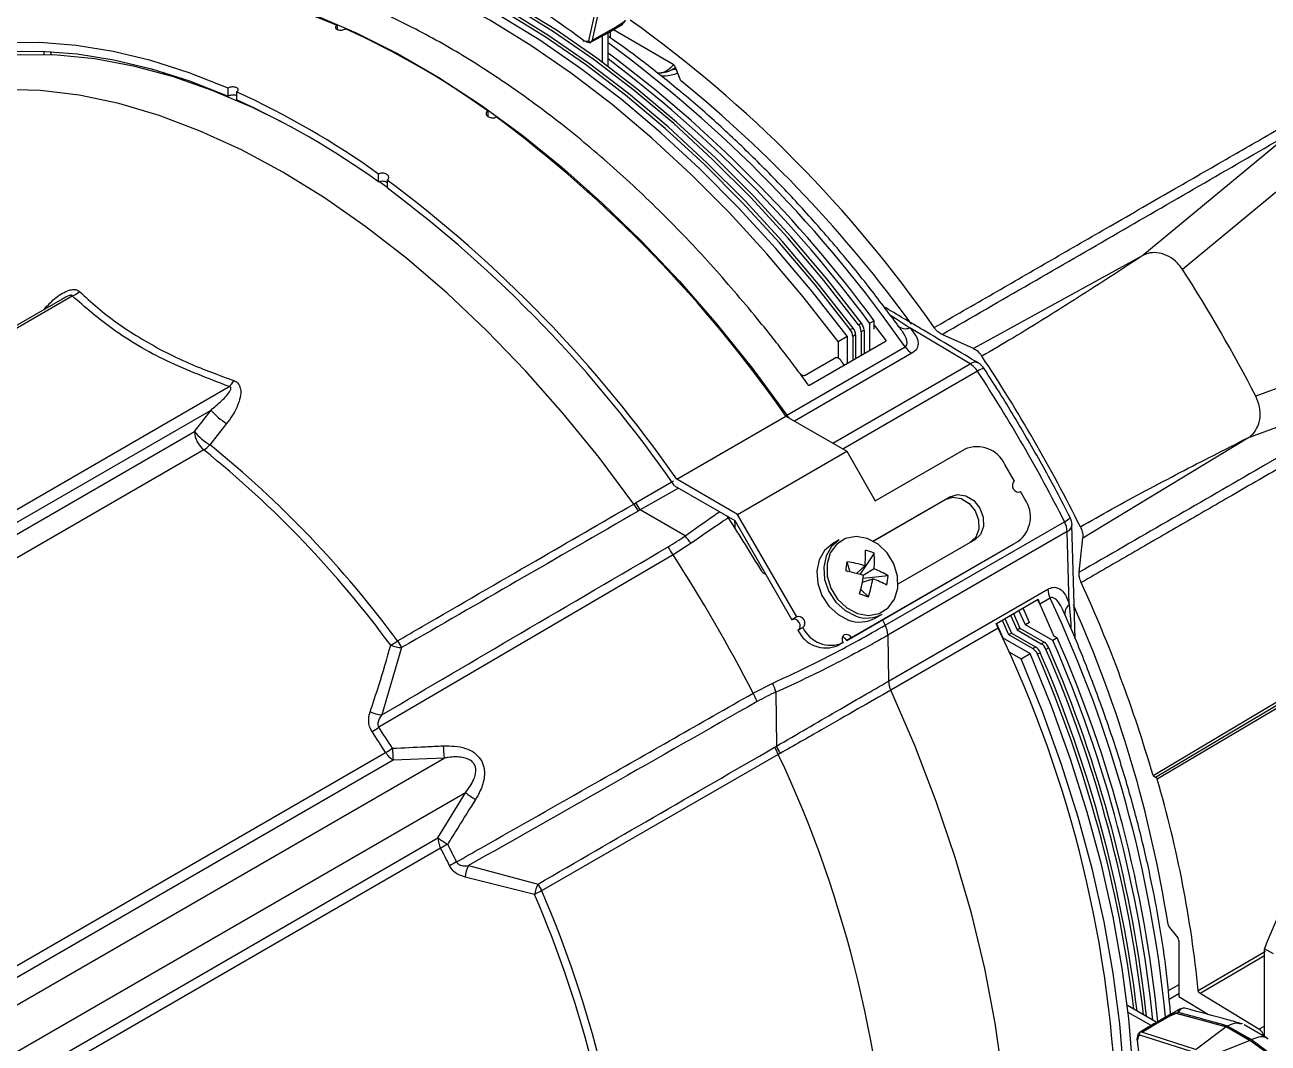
# Model space of a CAD drawing. Extents: x 16.7 to 113.1, y 4.5 to 84.5.
# Drawn here: x 79.306 to 83.977, y 65.207 to 69.03 of the extents above; entities that cross this region are included whole.
import ezdxf

# ---------------------------------------------------------------- set-up
doc = ezdxf.new("R2010")
doc.units = 0
doc.header["$MEASUREMENT"] = 0
doc.layers.add('OBJECT', color=7, linetype='CONTINUOUS')

msp = doc.modelspace()

# ---------------------------------------------------------------- linework, layer by layer
at = {"layer": 'OBJECT'}
for p, q in [((81.4383, 68.9728), (81.4833, 69.1801)), ((81.4668, 69.1677), (81.4238, 68.9699)), ((80.4789, 69.0291), (80.4789, 69.013)), ((81.4967, 68.8742), (81.4967, 69.0008)), ((81.4987, 69.0019), (81.5521, 69.0328)), ((81.5041, 69.005), (81.5041, 68.9818)), ((81.5167, 69.0123), (81.7416, 68.8824)), ((81.4755, 68.8899), (81.4755, 68.9888)), ((79.3785, 68.9195), (79.3782, 68.931)), ((79.4038, 68.9186), (79.4036, 68.9297)), ((81.7497, 68.8685), (81.735, 68.86)), ((81.7478, 68.8748), (81.7661, 68.8276)), ((80.0688, 68.7627), (80.0688, 68.7924)), ((80.1006, 68.7784), (80.1006, 68.7488)), ((81.0446, 68.707), (81.0446, 68.6865)), ((84.0632, 68.625), (83.506, 68.1639)), ((84.2784, 68.6267), (83.6555, 68.1117)), ((80.6345, 68.4406), (80.6345, 68.4702)), ((80.6347, 68.444), (80.6653, 68.4223)), ((80.6663, 68.4474), (80.6663, 68.4178)), ((83.506, 68.1639), (82.87, 67.8147)), ((76.3646, 66.2119), (79.4835, 68.0124)), ((79.4457, 68.0007), (76.3558, 66.2169)), ((82.4966, 67.9194), (82.4796, 67.9096)), ((82.4966, 67.887), (82.4966, 67.9194)), ((82.5558, 67.9415), (82.5742, 67.9304)), ((82.5742, 67.9304), (82.6304, 67.8926)), ((82.4065, 67.8858), (82.417, 67.8919)), ((82.4382, 67.9041), (82.4487, 67.9102)), ((82.4584, 67.8841), (82.4479, 67.878)), ((82.4479, 67.878), (82.4479, 67.79)), ((82.4584, 67.8841), (82.4584, 67.7961)), ((82.4796, 67.8083), (82.4796, 67.9096)), ((82.4966, 67.9026), (82.5418, 67.8442)), ((82.857, 67.7574), (82.6304, 67.8926)), ((82.2507, 67.6761), (82.5418, 67.8442)), ((82.361, 67.8411), (82.3949, 67.8607)), ((82.361, 67.8411), (82.361, 67.7786)), ((82.3949, 67.8607), (82.3949, 67.7594)), ((82.4267, 67.8657), (82.4161, 67.8597)), ((82.4161, 67.8597), (82.4161, 67.7716)), ((82.4267, 67.8657), (82.4267, 67.7777)), ((82.87, 67.8147), (82.7514, 67.8676)), ((84.4398, 67.8249), (83.9305, 67.6354)), ((82.1686, 67.5652), (82.6124, 67.8214)), ((82.638, 67.7972), (82.1967, 67.5424)), ((82.3495, 67.779), (82.2367, 67.7141)), ((82.3406, 67.4593), (82.857, 67.7574)), ((82.8849, 67.7297), (82.3786, 67.4374)), ((76.9448, 65.8654), (80.0736, 67.6717)), ((83.901, 67.4798), (84.4398, 67.6801)), ((76.9652, 65.8289), (80.0049, 67.5837)), ((79.9424, 67.5032), (80.0049, 67.5837)), ((81.7547, 67.3241), (82.1648, 67.5608)), ((82.1648, 67.5608), (82.3934, 67.4289)), ((82.18, 67.5521), (82.1686, 67.5652)), ((82.1688, 67.5585), (82.1686, 67.5652)), ((76.963, 65.7833), (79.9424, 67.5032)), ((80.0637, 67.5332), (80.0011, 67.4529)), ((83.2805, 67.1036), (83.901, 67.4798)), ((79.9781, 67.4342), (76.9949, 65.712)), ((81.9833, 67.1921), (82.3934, 67.4289)), ((82.3934, 67.4289), (82.5008, 67.2428)), ((82.5008, 67.2428), (82.8367, 67.4367)), ((83.0238, 67.3166), (82.9876, 67.3794)), ((81.6002, 67.2349), (81.7428, 67.3184)), ((81.9833, 67.1921), (81.7547, 67.3241)), ((81.7464, 67.2994), (81.9727, 67.1688)), ((83.0626, 67.2495), (83.0463, 67.2777)), ((81.5934, 67.231), (81.6002, 67.2349)), ((82.492, 67.0916), (82.7808, 67.2583)), ((82.4921, 67.0916), (82.7628, 67.2479)), ((82.7628, 67.2479), (82.7808, 67.2583)), ((81.7858, 67.1113), (81.6174, 67.2086)), ((81.9489, 67.1791), (81.9437, 67.1856)), ((82.2057, 66.8068), (81.9833, 67.1921)), ((81.9727, 67.1688), (82.1877, 66.7964)), ((82.5377, 66.7757), (83.2115, 67.1647)), ((83.2216, 67.1274), (82.5478, 66.7384)), ((83.2295, 66.8534), (83.2216, 67.1274)), ((83.2516, 66.7244), (83.2392, 67.1533)), ((81.8086, 67.0835), (81.7411, 67.0398)), ((82.3656, 67.0966), (82.3394, 67.0815)), ((82.3933, 66.7188), (83.0187, 67.0799)), ((82.4113, 66.7292), (83.0367, 67.0902)), ((82.8743, 67.0964), (82.5855, 66.9297)), ((83.0187, 67.0799), (83.0367, 67.0902)), ((83.267, 66.9745), (83.2805, 67.1036)), ((81.7411, 67.0398), (80.6354, 66.3926)), ((82.4963, 67.0468), (82.4421, 66.9667)), ((82.3941, 67.0144), (82.4054, 66.9763)), ((82.4296, 66.9702), (82.4617, 66.9994)), ((82.4966, 66.9873), (82.4548, 66.9629)), ((82.4522, 66.9375), (82.4917, 66.9502)), ((82.5487, 66.9611), (82.4547, 66.9508)), ((82.4746, 66.8828), (82.4462, 66.9106)), ((82.5504, 66.5656), (83.1491, 66.9112)), ((82.9558, 66.7827), (83.113, 66.8735)), ((83.1107, 66.8722), (83.1185, 66.8554)), ((83.1185, 66.8554), (83.1107, 66.8722)), ((83.1573, 66.8778), (83.1185, 66.8554)), ((83.1185, 66.8554), (83.1718, 66.7353)), ((83.2295, 66.8534), (83.2352, 66.7832)), ((82.2057, 66.8068), (82.1877, 66.7964)), ((82.5005, 66.8026), (82.5266, 66.8177)), ((82.9877, 66.8011), (83.0123, 66.7466)), ((83.0089, 66.8134), (83.0335, 66.7589)), ((83.0194, 66.8195), (83.044, 66.765)), ((83.0652, 66.7772), (83.0406, 66.8317)), ((83.0802, 66.7859), (83.0557, 66.8404)), ((83.2189, 66.8027), (83.2088, 66.8252)), ((82.2102, 66.7574), (82.2282, 66.7678)), ((82.5273, 66.7961), (82.5377, 66.7757)), ((82.9626, 66.7654), (82.5586, 66.5322)), ((82.9626, 66.7654), (82.9546, 66.7826)), ((82.9559, 66.7828), (82.9805, 66.7283)), ((82.9771, 66.7951), (83.0017, 66.7406)), ((83.0335, 66.7589), (83.044, 66.765)), ((83.0335, 66.7589), (83.1242, 66.7065)), ((83.044, 66.765), (83.1348, 66.7126)), ((83.0802, 66.7859), (83.0652, 66.7772)), ((83.1675, 66.7182), (83.0652, 66.7772)), ((83.2352, 66.7832), (83.2358, 66.7629)), ((82.3791, 66.7106), (82.3611, 66.7002)), ((82.3615, 66.7004), (82.3795, 66.7108)), ((82.3791, 66.7106), (82.3795, 66.7108)), ((82.4113, 66.7292), (82.3933, 66.7188)), ((82.5478, 66.7384), (82.5504, 66.5656)), ((82.9796, 66.7278), (82.9805, 66.7283)), ((82.9805, 66.7283), (83.0828, 66.6693)), ((83.0017, 66.7406), (83.0123, 66.7466)), ((83.0017, 66.7406), (83.0925, 66.6881)), ((83.0123, 66.7466), (83.103, 66.6942)), ((83.1242, 66.7065), (83.1348, 66.7126)), ((83.1845, 66.728), (83.1675, 66.7182)), ((83.1845, 66.728), (83.1718, 66.7353)), ((83.5441, 66.212), (84.4436, 66.7465)), ((83.5539, 66.206), (84.4398, 66.7324)), ((84.4398, 66.7199), (83.5602, 66.1973)), ((80.7211, 66.6919), (80.6463, 66.4391)), ((82.3611, 66.7002), (82.3615, 66.7004)), ((83.0023, 66.6765), (83.0488, 66.6497)), ((83.0488, 66.6497), (83.0828, 66.6693)), ((83.0925, 66.6881), (83.103, 66.6942)), ((83.1208, 66.6728), (83.1103, 66.6667)), ((83.1526, 66.6911), (83.142, 66.685)), ((82.0414, 66.5206), (82.1153, 66.5581)), ((82.1275, 66.5251), (82.1291, 66.3217)), ((77.8898, 64.6985), (80.6609, 66.2982)), ((82.1364, 66.2906), (81.2472, 65.7784)), ((82.143, 66.2944), (82.1364, 66.2906)), ((80.6895, 66.2695), (77.9196, 64.6704)), ((78.0139, 64.6221), (80.8811, 66.2773)), ((80.8811, 66.2773), (80.6895, 66.2695)), ((83.5441, 66.212), (83.5539, 66.206)), ((80.961, 66.147), (78.091, 64.4902)), ((80.8572, 65.977), (80.961, 66.147)), ((78.0872, 64.3779), (80.8572, 65.977)), ((80.8677, 65.939), (78.0966, 64.3393)), ((80.9718, 65.8732), (81.2337, 65.8039)), ((81.2204, 65.7648), (80.9602, 65.8302)), ((83.6058, 65.6411), (83.6375, 65.6017)), ((83.641, 65.5926), (83.641, 65.3818)), ((83.7139, 65.4045), (83.9672, 65.5526)), ((83.9965, 65.5418), (83.9625, 65.5614)), ((83.9625, 65.2317), (83.9625, 65.5614)), ((83.9625, 65.5347), (83.7207, 65.3933)), ((83.641, 65.4261), (83.6012, 65.4031)), ((83.6044, 65.3723), (83.641, 65.3935)), ((83.641, 65.3818), (83.7528, 65.314)), ((83.9419, 65.2589), (83.7207, 65.3933)), ((83.556, 65.2856), (83.448, 65.3479)), ((83.5366, 65.2723), (83.451, 65.3217)), ((83.613, 65.3167), (83.5596, 65.2858)), ((83.646, 65.3357), (83.613, 65.3167)), ((83.8192, 65.2677), (83.6314, 65.318)), ((83.6385, 65.3221), (83.6325, 65.3187)), ((83.6325, 65.3187), (83.8203, 65.2684)), ((83.8187, 65.2673), (83.7073, 65.184)), ((83.9068, 65.2165), (83.8187, 65.2673)), ((83.8203, 65.2684), (83.8192, 65.2677)), ((83.8245, 65.2708), (83.8208, 65.2687)), ((83.8208, 65.2687), (83.9092, 65.2177)), ((83.9129, 65.2198), (83.8245, 65.2708)), ((83.9732, 65.2256), (83.8862, 65.2758)), ((83.9419, 65.2589), (83.9625, 65.2708)), ((83.4945, 65.2464), (83.4928, 65.2459)), ((83.6872, 65.1753), (83.4944, 65.237)), ((83.5041, 65.2481), (83.7062, 65.1834)), ((83.7552, 65.1564), (83.9068, 65.2165)), ((84.1122, 65.0703), (83.9082, 65.217)), ((83.9092, 65.2177), (83.9129, 65.2198))]:
    msp.add_line(p, q, dxfattribs=at)
at = {"layer": 'OBJECT', "flags": 128}
for points in [[(82.4382, 67.9041), (82.3076, 68.0706), (82.1723, 68.2299), (82.0328, 68.3816), (81.8896, 68.5249), (81.7433, 68.6593), (81.5946, 68.7842), (81.444, 68.8992), (81.2922, 69.0037), (81.1397, 69.0973), (80.9873, 69.1797), (80.8355, 69.2505), (80.6849, 69.3094), (80.5361, 69.3562), (80.3899, 69.3906), (80.2467, 69.4127), (80.1071, 69.4221), (79.9718, 69.419), (79.8413, 69.4033)], [(82.4487, 67.9102), (82.3182, 68.0766), (82.1828, 68.236), (82.0433, 68.3877), (81.9001, 68.531), (81.7538, 68.6654), (81.6051, 68.7903), (81.4545, 68.9053), (81.3027, 69.0098), (81.1503, 69.1034), (80.9978, 69.1858), (80.846, 69.2566), (80.6954, 69.3155), (80.5467, 69.3623), (80.4004, 69.3967), (80.2572, 69.4187), (80.1177, 69.4282), (79.9823, 69.4251), (79.8518, 69.4094)], [(82.361, 67.8411), (82.2297, 68.0094), (82.0935, 68.1706), (81.953, 68.324), (81.8088, 68.4689), (81.6614, 68.6048), (81.5115, 68.731), (81.3596, 68.8472), (81.2066, 68.9527), (81.0528, 69.0472), (80.8991, 69.1302), (80.746, 69.2014), (80.5942, 69.2606), (80.4443, 69.3074), (80.2969, 69.3417), (80.1527, 69.3633), (80.0122, 69.3721), (79.876, 69.3682), (79.7447, 69.3514)], [(82.3949, 67.8607), (82.2636, 68.029), (82.1274, 68.1902), (81.9869, 68.3435), (81.8427, 68.4885), (81.6953, 68.6244), (81.5454, 68.7506), (81.3936, 68.8668), (81.2405, 68.9723), (81.0868, 69.0668), (80.933, 69.1498), (80.7799, 69.221), (80.6281, 69.2802), (80.4782, 69.327), (80.3308, 69.3612), (80.1866, 69.3829), (80.0461, 69.3917), (79.9099, 69.3878), (79.7786, 69.371)], [(82.4065, 67.8858), (82.2759, 68.0522), (82.1406, 68.2116), (82.001, 68.3632), (81.8578, 68.5066), (81.7116, 68.641), (81.5628, 68.7659), (81.4123, 68.8809), (81.2604, 68.9854), (81.108, 69.079), (80.9555, 69.1614), (80.8037, 69.2322), (80.6531, 69.2911), (80.5044, 69.3379), (80.3581, 69.3723), (80.2149, 69.3943), (80.0754, 69.4038), (79.9401, 69.4007), (79.8095, 69.385)], [(82.417, 67.8919), (82.2864, 68.0583), (82.1511, 68.2177), (82.0116, 68.3693), (81.8684, 68.5127), (81.7221, 68.6471), (81.5734, 68.772), (81.4228, 68.8869), (81.271, 68.9915), (81.1185, 69.0851), (80.9661, 69.1675), (80.8142, 69.2383), (80.6637, 69.2972), (80.5149, 69.3439), (80.3687, 69.3784), (80.2255, 69.4004), (80.0859, 69.4099), (79.9506, 69.4068), (79.82, 69.3911)], [(79.3906, 69.1623), (79.5131, 69.187), (79.6405, 69.1998), (79.7723, 69.2008), (79.9079, 69.1899), (80.047, 69.1672), (80.1889, 69.1327), (80.3331, 69.0866), (80.4789, 69.0291)], [(79.3983, 69.1645), (79.5276, 69.1898), (79.6624, 69.202), (79.8019, 69.201), (79.9457, 69.1868), (80.093, 69.1596), (80.2434, 69.1194), (80.396, 69.0664), (80.5503, 69.0008), (80.7056, 68.9229), (80.8613, 68.833), (81.0166, 68.7316), (81.1709, 68.619), (81.3235, 68.4958), (81.4739, 68.3625), (81.6212, 68.2196), (81.765, 68.0677), (81.9045, 67.9076), (82.0393, 67.7398), (82.1686, 67.5652)], [(80.0688, 68.7924), (79.9229, 68.8499), (79.7788, 68.8959), (79.6369, 68.9304), (79.4978, 68.9531), (79.3621, 68.964), (79.2303, 68.9631), (79.103, 68.9502), (78.9805, 68.9256)], [(78.9887, 68.8914), (79.1101, 68.9165), (79.2364, 68.9299), (79.3672, 68.9314), (79.5018, 68.921), (79.6399, 68.8989), (79.7808, 68.865), (79.9239, 68.8196), (80.0688, 68.7627)], [(79.0322, 68.8832), (79.1589, 68.9074), (79.2908, 68.9189), (79.4274, 68.9175), (79.5681, 68.9033), (79.7123, 68.8764), (79.8593, 68.8369), (80.0086, 68.7849), (80.1595, 68.7206), (80.2706, 68.666)], [(81.5934, 67.231), (81.4629, 67.4054), (81.3269, 67.5725), (81.186, 67.7315), (81.0407, 67.8816), (80.892, 68.0222), (80.7403, 68.1525), (80.5864, 68.2721), (80.4311, 68.3802), (80.275, 68.4765), (80.1189, 68.5604), (79.9636, 68.6316), (79.8098, 68.6897), (79.6581, 68.7345), (79.5093, 68.7657), (79.3641, 68.7832), (79.2231, 68.787), (79.0871, 68.7769), (78.9567, 68.7531)], [(82.5661, 67.9276), (82.5662, 67.9277), (82.5742, 67.9304)], [(83.0238, 67.3166), (83.0186, 67.3116), (83.0159, 67.3044), (83.0161, 67.2961), (83.0192, 67.288), (83.0247, 67.2812), (83.0318, 67.2769), (83.0394, 67.2756), (83.0463, 67.2777)], [(81.7609, 67.2911), (81.6174, 67.2086), (81.6174, 67.2086), (81.6174, 67.2086)], [(82.7808, 67.2583), (82.8097, 67.2668), (82.8413, 67.2616), (82.8708, 67.2436), (82.8937, 67.2155), (82.9065, 67.1816), (82.9074, 67.1471), (82.8961, 67.1171), (82.8743, 67.0964)], [(82.7628, 67.2479), (82.7917, 67.2564), (82.8233, 67.2512), (82.8528, 67.2332), (82.8757, 67.2051), (82.8885, 67.1712), (82.8894, 67.1367), (82.8781, 67.1067), (82.8563, 67.086)], [(81.9721, 67.1692), (81.9728, 67.1529), (81.9734, 67.1398)], [(82.3394, 67.0815), (82.3101, 67.0566), (82.2897, 67.0212), (82.2808, 66.9787), (82.2843, 66.9329), (82.2999, 66.888), (82.3261, 66.8478), (82.3607, 66.816), (82.4005, 66.7955)], [(82.3656, 67.0966), (82.3362, 67.0718), (82.3158, 67.0363), (82.307, 66.9938), (82.3105, 66.948), (82.3261, 66.9031), (82.3523, 66.8629), (82.3869, 66.8312), (82.4267, 66.8106)], [(82.4335, 66.8197), (82.4754, 66.8124), (82.5151, 66.8196), (82.5486, 66.8407), (82.5727, 66.8734), (82.585, 66.9148), (82.5842, 66.9606), (82.5706, 67.0064), (82.5453, 67.0477), (82.511, 67.0805), (82.4708, 67.1016), (82.4289, 67.1089), (82.3892, 67.1017), (82.3557, 67.0806), (82.3316, 67.0479), (82.3194, 67.0065), (82.3201, 66.9607), (82.3338, 66.9149), (82.359, 66.8736), (82.3934, 66.8407), (82.4335, 66.8197)], [(82.2102, 66.7574), (82.2154, 66.7624), (82.2182, 66.7696), (82.218, 66.778), (82.2149, 66.7861), (82.2094, 66.7929), (82.2023, 66.7972), (82.1947, 66.7985), (82.1877, 66.7964)], [(82.2282, 66.7678), (82.2334, 66.7728), (82.2362, 66.78), (82.236, 66.7884), (82.2329, 66.7965), (82.2274, 66.8033), (82.2203, 66.8076), (82.2127, 66.8088), (82.2057, 66.8068)], [(82.4113, 66.7292), (82.4058, 66.7359), (82.3987, 66.7403), (82.3911, 66.7415), (82.3841, 66.7395), (82.3789, 66.7345), (82.3762, 66.7273), (82.3764, 66.719), (82.3795, 66.7108)], [(83.0828, 63.6481), (83.1629, 63.7534), (83.2344, 63.8694), (83.297, 63.9955), (83.3504, 64.1313), (83.3944, 64.2761), (83.4288, 64.4293), (83.4534, 64.5904), (83.4683, 64.7586), (83.4733, 64.9333), (83.4683, 65.1136), (83.4534, 65.299), (83.4288, 65.4885), (83.3944, 65.6815), (83.3504, 65.8771), (83.297, 66.0745), (83.2344, 66.2729), (83.1629, 66.4714), (83.0828, 66.6693)], [(83.0488, 63.6285), (83.129, 63.7338), (83.2005, 63.8498), (83.263, 63.9759), (83.3164, 64.1117), (83.3604, 64.2565), (83.3948, 64.4097), (83.4195, 64.5708), (83.4344, 64.739), (83.4393, 64.9137), (83.4344, 65.094), (83.4195, 65.2794), (83.3948, 65.469), (83.3604, 65.6619), (83.3164, 65.8575), (83.263, 66.0549), (83.2005, 66.2533), (83.129, 66.4518), (83.0488, 66.6497)], [(83.0044, 64.6912), (82.9979, 64.8828), (82.9802, 65.0798), (82.9515, 65.2814), (82.9119, 65.4866), (82.8616, 65.6943), (82.8008, 65.9038), (82.7298, 66.1139), (82.6489, 66.3237), (82.5586, 66.5322)]]:
    msp.add_lwpolyline(points, dxfattribs=at)
at = {"layer": 'OBJECT'}
for centre, radius, start, end in [((78.822, 65.1777), 4.7523, 34.8508, 54.5369), ((79.2061, 66.1386), 3.1586, 54.4029, 65.6025), ((81.4066, 68.9717), 0.00372, 167.8045, 227.3848), ((81.4082, 68.9726), 0.00521, 180.7061, 238.1668), ((81.41, 68.977), 0.01, 233.5361, 242.6131), ((78.6553, 65.0677), 4.8209, 34.8332, 53.8858), ((78.5929, 65.0356), 4.8533, 36.4543, 53.2505), ((78.5675, 65.0187), 4.8643, 36.463, 52.9736), ((81.6611, 68.9525), 0.1089, 287.874, 319.0792), ((78.7157, 65.0547), 4.8485, 36.0208, 50.9033), ((78.7959, 65.9018), 3.1586, 54.4029, 65.6025), ((78.813, 65.9018), 3.1246, 54.3418, 65.6636), ((78.1779, 64.7871), 4.8569, 34.8267, 53.3589), ((77.7677, 64.5503), 4.8569, 34.8267, 53.3589), ((77.7892, 64.5584), 4.8138, 34.7093, 53.2964), ((78.5698, 64.8579), 6.0375, 27.38935, 32.61065), ((79.4566, 68.0873), 0.0796, 289.7746, 313.0537), ((82.3705, 67.8576), 0.0456, 2.528, 38.0842), ((82.3811, 67.8637), 0.0456, 2.528, 38.0842), ((82.4023, 67.876), 0.0456, 2.528, 38.0842), ((82.4128, 67.8821), 0.0456, 2.528, 38.0842), ((82.6141, 67.9318), 0.0425, 228.4024, 292.5522), ((82.6819, 67.8691), 0.0843, 214.4455, 238.555), ((77.8579, 64.447), 6.0486, 26.49365, 33.50636), ((82.8751, 67.7318), 0.0314, 64.1695, 125.2257), ((82.8115, 67.6837), 0.0866, 32.0495, 58.3288), ((82.9208, 67.6833), 0.0586, 101.6609, 127.6782), ((82.857, 67.7068), 0.062, 33.1153, 59.1512), ((80.0093, 67.735), 0.0902, 315.478, 333.5372), ((77.8015, 64.4144), 6.069, 26.94753, 33.11138), ((80.1858, 67.7352), 0.236, 219.9363, 238.8522), ((80.0397, 67.5098), 0.0976, 183.8769, 230.8413), ((80.1234, 67.6549), 0.2362, 219.9613, 238.8164), ((79.9245, 67.5237), 0.1043, 300.9304, 317.2683), ((77.5057, 64.3603), 3.9738, 36.3743, 51.099), ((77.4903, 64.3511), 3.9616, 36.3743, 51.099), ((82.8829, 67.331), 0.1153, 24.8164, 113.6431), ((82.0518, 67.5012), 0.5322, 210.5134, 213.9023), ((82.0102, 67.4834), 0.4794, 211.2142, 214.9756), ((82.9684, 67.1831), 0.1153, 306.3515, 35.1849), ((76.9483, 63.9224), 5.9676, 30.80361, 33.07498), ((83.1887, 67.2199), 0.0597, 292.4558, 317.9788), ((83.1778, 67.1518), 0.062, 1.6775, 26.944), ((83.1343, 67.1237), 0.0874, 2.3954, 27.9366), ((83.2095, 67.1552), 0.0304, 293.586, 356.2934), ((81.5744, 66.9144), 0.2889, 35.8238, 42.9507), ((81.2905, 66.7743), 0.5231, 30.5114, 34.4183), ((76.8742, 63.8791), 5.8032, 27.07699, 33.00133), ((82.0439, 67.043), 0.42, 354.0362, 2.0585), ((82.4062, 66.839), 0.2265, 66.5659, 75.3077), ((82.1887, 67.0156), 0.3091, 354.7519, 5.8), ((83.4269, 66.86), 1.0442, 171.4965, 173.4139), ((82.3168, 66.5097), 0.5107, 73.5173, 81.2842), ((82.3855, 66.702), 0.3061, 57.7972, 68.7301), ((82.2351, 66.2498), 0.7461, 72.7191, 78.0529), ((81.7611, 67.0776), 0.7052, 344.9132, 350.589), ((82.0057, 67.0376), 0.4938, 341.7308, 349.8109), ((82.3426, 66.5525), 0.4247, 61.6826, 69.4535), ((82.3195, 66.9738), 0.2295, 348.0885, 356.8211), ((82.7564, 67.7514), 0.9132, 249.854, 252.0203), ((83.2341, 66.9144), 0.0851, 182.1754, 205.4882), ((78.4208, 64.7171), 5.337, 16.2665, 24.5682), ((78.8282, 64.8381), 4.7856, 5.5871, 25.2282), ((83.2548, 66.82), 0.0419, 127.1851, 190.8923), ((78.8916, 64.909), 4.7674, 8.9709, 24.0531), ((82.4428, 66.9064), 0.1187, 249.1351, 299.0502), ((82.469, 66.9215), 0.1187, 249.1347, 299.0509), ((82.3149, 66.8058), 0.1153, 204.8163, 293.6431), ((82.3329, 66.8162), 0.1153, 204.8163, 293.643), ((82.4605, 66.7347), 0.0874, 2.3954, 27.9366), ((78.8449, 64.7939), 4.5653, 1.6388, 25.585), ((80.5258, 66.9641), 0.3054, 300.3437, 305.9854), ((81.1702, 66.9923), 0.5403, 210.6259, 213.7809), ((82.3722, 66.7075), 0.0239, 28.2494, 78.2902), ((83.0997, 66.668), 0.0456, 21.9154, 57.4729), ((83.1102, 66.6741), 0.0456, 21.9154, 57.4729), ((78.8329, 64.8122), 4.7351, 5.8245, 23.7352), ((78.8579, 64.8247), 4.7267, 5.6146, 23.7444), ((80.7225, 66.7994), 0.1075, 246.7401, 269.2243), ((83.068, 66.6497), 0.0456, 21.9154, 57.4729), ((83.0785, 66.6558), 0.0456, 21.9154, 57.4729), ((78.6535, 64.741), 4.8551, 7.0155, 23.3685), ((78.6704, 64.7494), 4.8482, 6.8435, 23.3738), ((78.7905, 64.7891), 4.7466, 6.3392, 23.5421), ((78.8077, 64.7974), 4.7396, 6.1647, 23.5495), ((82.6354, 66.5688), 0.0851, 182.1754, 205.4882), ((81.5798, 66.2599), 0.5301, 25.6874, 29.4626), ((81.8506, 66.4415), 0.2892, 16.8031, 23.7798), ((80.6537, 66.5499), 0.1111, 242.7787, 266.1734), ((80.3278, 66.8615), 0.5608, 300.1874, 303.262), ((76.7417, 63.8041), 4.6455, 32.4714, 33.6267), ((76.7562, 63.8126), 4.6588, 32.4712, 33.6268), ((86.3327, 64.6426), 2.542, 138.127, 158.8102), ((80.2489, 67.0083), 0.8209, 300.1272, 302.2281), ((80.7354, 66.3436), 0.0872, 211.3844, 238.2801), ((81.4394, 66.3399), 0.7532, 181.9861, 185.3674), ((81.4662, 66.3488), 0.5894, 182.4963, 186.9722), ((82.6061, 66.5561), 0.5396, 206.2206, 209.4719), ((82.5705, 66.5291), 0.4877, 205.1671, 208.7637), ((78.1543, 64.41), 4.4038, 1.7148, 25.2792), ((79.4027, 64.9801), 4.332, 5.6217, 16.3179), ((81.3204, 66.6436), 0.6131, 234.1083, 238.3568), ((80.945, 65.9808), 0.0878, 182.437, 208.3971), ((81.316, 66.6545), 0.8182, 235.8906, 238.9558), ((81.2555, 65.2636), 0.7788, 117.6471, 119.8617), ((76.7447, 63.8026), 4.6436, 26.478, 27.3914), ((76.7552, 63.8089), 4.6616, 26.4785, 27.3911), ((81.1887, 65.3714), 0.5781, 116.8306, 119.8136), ((81.0727, 65.8231), 0.1127, 153.5896, 176.3809), ((81.3283, 65.7499), 0.1089, 150.2609, 172.1249), ((81.3718, 65.4988), 0.3061, 114.0217, 119.6502), ((81.7254, 66.0474), 0.5486, 206.3414, 209.3592), ((77.4071, 64.1149), 4.185, 13.8093, 23.4219), ((77.392, 64.1064), 4.1722, 13.8093, 23.4219), ((83.6243, 65.2957), 0.0238, 76.5072, 118.3677), ((83.6507, 65.3176), 0.0209, 176.4263, 178.9916), ((83.6446, 65.2978), 0.0241, 120.0381, 123.136), ((83.9159, 65.22), 0.0468, 15.7066, 56.2936), ((83.4937, 65.2215), 0.01, 177.3901, 180), ((83.4886, 65.222), 0.00497, 180.2898, 240.8138), ((83.4937, 65.2215), 0.01, 180, 186.4656), ((83.4874, 65.2212), 0.00372, 192.6193, 252.2013)]:
    msp.add_arc(centre, radius, start, end, dxfattribs=at)
for centre, major_axis, ratio, start_param, end_param in [((81.1786, 66.5224), (-1.8185, 2.8489), 0.545295, 5.325383, 5.621715), ((81.12, 68.8526), (0.4436, 0.1981), 0.067913, 5.453796, 6.175461), ((81.1393, 68.8338), (0.4232, 0.2148), 0.03328, 5.479991, 6.200656), ((81.3992, 69.0133), (-0.0269, 0.0422), 0.545295, 2.385972, 3.047804), ((81.4062, 69.0178), (-0.0319, 0.0508), 0.550739, 2.389651, 2.8703), ((81.7416, 68.8743), (-0.005, 0.00866), 0.577456, 4.450948, 5.497929), ((83.167, 66.8718), (-0.0367, 0.0501), 0.810256, 1.005073, 1.319433), ((82.9854, 66.7669), (-0.0287, 0.055), 0.340719, 1.108149, 1.422508), ((83.634, 65.5967), (-0.005, 0.00866), 0.577456, 3.927011, 4.973992), ((83.2342, 65.0587), (0.3977, 0.259), 0.033271, 0.082533, 0.803198), ((83.2408, 65.0325), (0.3934, 0.2851), 0.067897, 0.107732, 0.577362), ((83.2408, 65.0325), (0.3934, 0.2851), 0.067897, 0.055068, 0.107732), ((83.2342, 65.0587), (0.3977, 0.259), 0.033271, 0.029869, 0.082533), ((82.1083, 64.4939), (5.759, -1.2811), 0.198331, 1.31253, 1.346221), ((83.5039, 65.3537), (0.3234, -0.0744), 0.221608, 6.097685, 6.104202), ((83.5042, 65.3535), (0.3275, -0.0723), 0.201878, 6.059394, 6.065905), ((83.5078, 65.3557), (0.3275, -0.0723), 0.201878, 6.065905, 6.070109), ((83.5196, 65.1939), (-0.0231, 0.0444), 0.54529, 0.093947, 0.755779), ((81.2523, 66.2481), (-1.5577, 2.9995), 0.54529, 3.803221, 4.099553), ((84.6008, 64.7205), (0.6996, -0.4919), 0.108829, 3.057234, 3.070323), ((84.6003, 64.7207), (0.6943, -0.494), 0.104684, 3.093765, 3.106856), ((84.604, 64.7229), (0.6943, -0.494), 0.104684, 3.090425, 3.093765), ((79.6083, 66.4183), (13.5348, -9.6488), 0.094709, 1.299778, 1.31529)]:
    msp.add_ellipse(centre, major_axis=major_axis, ratio=ratio, start_param=start_param, end_param=end_param, dxfattribs=at)
for points, knots in [([(82.0469, 67.94), (81.9885, 68.0089), (81.8718, 68.1467), (81.6861, 68.3386), (81.4935, 68.5179), (81.2964, 68.6802), (81.0984, 68.8234), (80.899, 68.9485), (80.6976, 69.055), (80.4982, 69.1407), (80.3039, 69.2047), (80.1143, 69.2476), (79.9279, 69.271), (79.8086, 69.2681), (79.7489, 69.2666)], [0, 0, 0, 0, 0.082347, 0.164694, 0.249433, 0.334172, 0.416519, 0.498866, 0.583605, 0.668344, 0.750089, 0.831834, 0.915917, 1, 1, 1, 1]), ([(80.4789, 69.0291), (80.4778, 69.0284), (80.475, 69.0266), (80.4725, 69.0231), (80.4721, 69.0193), (80.4742, 69.0157), (80.4787, 69.0128), (80.4851, 69.011), (80.4925, 69.0104), (80.5002, 69.0112), (80.5065, 69.013), (80.5096, 69.0146), (80.5108, 69.0152)], [0, 0, 0, 0, 0.073627, 0.179766, 0.286276, 0.393535, 0.501562, 0.610022, 0.718406, 0.826275, 0.933445, 1, 1, 1, 1]), ([(81.4238, 68.9699), (81.4238, 68.9699), (81.4243, 68.9694), (81.4255, 68.9681), (81.4279, 68.9664), (81.4304, 68.9656), (81.4317, 68.9654), (81.432, 68.9654)], [0, 0, 0, 0, 0.017184, 0.202292, 0.556604, 0.898384, 1, 1, 1, 1]), ([(81.4295, 68.9641), (81.4295, 68.9641), (81.4304, 68.9637), (81.4314, 68.9638), (81.4319, 68.965), (81.432, 68.9654)], [0, 0, 0, 0, 0.021184, 0.717124, 1, 1, 1, 1]), ([(81.432, 68.9654), (81.4342, 68.9676), (81.4365, 68.9699), (81.4383, 68.9728), (81.4383, 68.9728)], [0, 0, 0, 0, 0.980028, 1, 1, 1, 1]), ([(82.58, 67.9097), (82.5428, 67.9593), (82.4652, 68.0627), (82.3415, 68.2124), (82.2109, 68.3599), (82.0765, 68.5), (81.9389, 68.6323), (81.7987, 68.7566), (81.6563, 68.8711), (81.5564, 68.9471), (81.5039, 68.9818), (81.4998, 68.9846)], [0, 0, 0, 0, 0.115189, 0.239992, 0.364818, 0.489672, 0.614558, 0.739481, 0.864443, 0.989448, 1, 1, 1, 1]), ([(81.7354, 68.8602), (81.7273, 68.8565), (81.7118, 68.8494), (81.6917, 68.8493), (81.6821, 68.8492)], [0, 0, 0, 0, 0.517767, 1, 1, 1, 1]), ([(81.7526, 68.8624), (81.75, 68.8628), (81.7445, 68.8635), (81.7387, 68.8623), (81.7359, 68.8603), (81.7353, 68.8598)], [0, 0, 0, 0, 0.399318, 0.856429, 1, 1, 1, 1]), ([(81.7579, 68.8488), (81.7556, 68.8478), (81.7471, 68.8436), (81.7268, 68.8382), (81.7075, 68.8378), (81.6964, 68.8375)], [0, 0, 0, 0, 0.1304472, 0.5045987, 1, 1, 1, 1]), ([(81.7661, 68.8276), (81.7663, 68.8271), (81.7667, 68.826), (81.7675, 68.8245), (81.7684, 68.823), (81.7694, 68.8216), (81.7705, 68.8203), (81.7718, 68.8189), (81.7727, 68.818), (81.7733, 68.8175)], [0, 0, 0, 0, 0.13456, 0.269123, 0.403684, 0.538244, 0.672803, 0.807366, 1, 1, 1, 1]), ([(80.1006, 68.7784), (80.1023, 68.7795), (80.1055, 68.7817), (80.1075, 68.7857), (80.1071, 68.7895), (80.1042, 68.793), (80.0991, 68.7956), (80.0923, 68.797), (80.0846, 68.7971), (80.077, 68.7958), (80.0718, 68.794), (80.0694, 68.7927), (80.0688, 68.7924)], [0, 0, 0, 0, 0.106474, 0.21294, 0.319697, 0.427106, 0.535184, 0.643667, 0.752079, 0.859926, 0.96696, 1, 1, 1, 1]), ([(80.0688, 68.7627), (80.0701, 68.7634), (80.0733, 68.7651), (80.0798, 68.7668), (80.0874, 68.7675), (80.0948, 68.7671), (80.0987, 68.7657), (80.1006, 68.765)], [0, 0, 0, 0, 0.1471509, 0.359253, 0.5721137, 0.7865067, 1, 1, 1, 1]), ([(81.0446, 68.707), (81.0435, 68.7062), (81.0407, 68.7043), (81.0382, 68.7004), (81.0378, 68.6955), (81.0399, 68.6906), (81.0444, 68.6862), (81.0507, 68.6829), (81.0582, 68.681), (81.0659, 68.6808), (81.0722, 68.6821), (81.0753, 68.6836), (81.0765, 68.6842)], [0, 0, 0, 0, 0.073488, 0.179791, 0.286365, 0.393528, 0.501387, 0.609762, 0.718227, 0.826269, 0.933534, 1, 1, 1, 1]), ([(82.7219, 67.8934), (82.7957, 67.936), (82.9434, 68.0212), (83.1636, 68.1482), (83.3918, 68.2797), (83.619, 68.4106), (83.8363, 68.5356), (83.9715, 68.6134), (84.0347, 68.6498)], [0, 0, 0, 0, 0.166677, 0.333344, 0.500001, 0.687097, 0.853763, 1, 1, 1, 1]), ([(82.7514, 67.8676), (82.9724, 67.9951), (83.4144, 68.2503), (83.8469, 68.5001), (84.0632, 68.625)], [0, 0, 0, 0, 0.499998, 1, 1, 1, 1]), ([(80.6663, 68.4474), (80.6679, 68.4486), (80.6711, 68.4509), (80.6732, 68.4556), (80.6728, 68.4606), (80.6699, 68.4654), (80.6648, 68.4695), (80.658, 68.4724), (80.6503, 68.4737), (80.6427, 68.4733), (80.6375, 68.4718), (80.6351, 68.4705), (80.6345, 68.4702)], [0, 0, 0, 0, 0.1063618, 0.2127134, 0.3194557, 0.426997, 0.5352335, 0.6437512, 0.7520407, 0.8597217, 0.9667095, 1, 1, 1, 1]), ([(80.6345, 68.4406), (80.6358, 68.4413), (80.639, 68.4429), (80.6455, 68.4441), (80.6531, 68.4438), (80.6605, 68.442), (80.6644, 68.4396), (80.6663, 68.4385)], [0, 0, 0, 0, 0.14692, 0.359433, 0.572501, 0.786775, 1, 1, 1, 1]), ([(83.506, 68.1639), (83.4652, 68.1374), (83.3852, 68.0852), (83.2639, 68.0071), (83.1419, 67.9302), (83.021, 67.856), (82.9401, 67.8086), (82.9014, 67.786)], [0, 0, 0, 0, 0.206023, 0.404822, 0.608638, 0.812834, 1, 1, 1, 1]), ([(83.6555, 68.1117), (83.647, 68.1226), (83.6302, 68.1443), (83.5952, 68.1666), (83.5585, 68.1767), (83.5276, 68.1742), (83.512, 68.1668), (83.506, 68.1639)], [0, 0, 0, 0, 0.217936, 0.435232, 0.661573, 0.868603, 1, 1, 1, 1]), ([(79.3779, 67.9616), (79.3921, 67.9774), (79.4126, 68.0003), (79.4462, 68.0228), (79.4687, 68.0336), (79.4884, 68.0376), (79.5024, 68.0358), (79.5084, 68.031), (79.5109, 68.0291)], [0, 0, 0, 0, 0.371347, 0.538299, 0.706131, 0.814705, 0.924235, 1, 1, 1, 1]), ([(79.4835, 68.0124), (79.4833, 68.0129), (79.483, 68.0137), (79.4818, 68.0146), (79.48, 68.0151), (79.477, 68.015), (79.4702, 68.0133), (79.459, 68.0085), (79.4508, 68.003), (79.4462, 67.9999)], [0, 0, 0, 0, 0.057992, 0.102622, 0.147368, 0.204283, 0.303272, 0.609437, 1, 1, 1, 1]), ([(80.0736, 67.6717), (79.9942, 67.7022), (79.8329, 67.7641), (79.634, 67.8807), (79.5317, 67.9702), (79.4835, 68.0124)], [0, 0, 0, 0, 0.339274, 0.688484, 1, 1, 1, 1]), ([(79.5109, 68.0291), (79.5327, 68.0088), (79.5984, 67.9476), (79.7318, 67.8537), (79.9061, 67.7622), (80.0339, 67.7153), (80.0901, 67.6948)], [0, 0, 0, 0, 0.149978, 0.450605, 0.7586588, 1, 1, 1, 1]), ([(82.8884, 67.7598), (82.8195, 67.8013), (82.7016, 67.8721), (82.5825, 67.9422), (82.533, 67.9714)], [0, 0, 0, 0, 0.584553, 1, 1, 1, 1]), ([(82.2507, 67.6761), (82.2362, 67.6959), (82.2073, 67.7354), (82.1632, 67.7937), (82.11, 67.8623), (82.0708, 67.9105), (82.0469, 67.94)], [0, 0, 0, 0, 0.218765, 0.43753, 0.656295, 1, 1, 1, 1]), ([(82.5948, 67.8898), (82.593, 67.8924), (82.5882, 67.8991), (82.5832, 67.9056), (82.58, 67.9097)], [0, 0, 0, 0, 0.375757, 1, 1, 1, 1]), ([(82.6124, 67.8214), (82.6141, 67.8227), (82.6179, 67.8256), (82.6206, 67.8338), (82.6185, 67.852), (82.6084, 67.8717), (82.5973, 67.8859), (82.5945, 67.8895)], [0, 0, 0, 0, 0.082282, 0.184662, 0.358551, 0.835915, 1, 1, 1, 1]), ([(82.6304, 67.8926), (82.643, 67.8775), (82.6606, 67.8565), (82.6625, 67.8268), (82.6551, 67.8092), (82.6429, 67.8006), (82.638, 67.7972)], [0, 0, 0, 0, 0.4849631, 0.6758982, 0.8683927, 1, 1, 1, 1]), ([(82.7514, 67.8676), (82.7487, 67.869), (82.7412, 67.8728), (82.7308, 67.8818), (82.7244, 67.8902), (82.7219, 67.8934)], [0, 0, 0, 0, 0.263886, 0.723096, 1, 1, 1, 1]), ([(82.3709, 67.7707), (82.3692, 67.7726), (82.366, 67.7764), (82.36, 67.7795), (82.3547, 67.7805), (82.3513, 67.78), (82.3498, 67.7791), (82.3495, 67.779)], [0, 0, 0, 0, 0.29148, 0.560989, 0.754894, 0.949735, 1, 1, 1, 1]), ([(82.87, 67.8147), (82.8748, 67.8121), (82.8843, 67.8067), (82.895, 67.7953), (82.9001, 67.7879), (82.9014, 67.786)], [0, 0, 0, 0, 0.425021, 0.850044, 1, 1, 1, 1]), ([(82.3837, 67.7529), (82.3821, 67.7552), (82.3783, 67.7604), (82.374, 67.7663), (82.3714, 67.7699), (82.3709, 67.7707)], [0, 0, 0, 0, 0.387387, 0.872424, 1, 1, 1, 1]), ([(83.2331, 67.1799), (83.2163, 67.2125), (83.1677, 67.3067), (83.0822, 67.4605), (82.99, 67.6147), (82.9307, 67.7069), (82.9089, 67.7407)], [0, 0, 0, 0, 0.169694, 0.491691, 0.81372, 1, 1, 1, 1]), ([(80.0901, 67.6948), (80.0949, 67.6925), (80.1044, 67.688), (80.1137, 67.6738), (80.1181, 67.6519), (80.1119, 67.6135), (80.092, 67.5717), (80.0713, 67.5436), (80.0637, 67.5332)], [0, 0, 0, 0, 0.0872967, 0.1745381, 0.2847023, 0.4644366, 0.8023505, 1, 1, 1, 1]), ([(82.2367, 67.7141), (82.2355, 67.7136), (82.2332, 67.7126), (82.2289, 67.7129), (82.2246, 67.7143), (82.2219, 67.7161), (82.2206, 67.717)], [0, 0, 0, 0, 0.241825, 0.482961, 0.74107, 1, 1, 1, 1]), ([(80.0049, 67.5837), (80.0182, 67.595), (80.045, 67.6179), (80.0712, 67.6442), (80.0793, 67.6615), (80.0802, 67.6653), (80.0797, 67.6682), (80.0787, 67.6699), (80.0768, 67.6711), (80.075, 67.6716), (80.0739, 67.6717), (80.0736, 67.6717)], [0, 0, 0, 0, 0.41911, 0.839951, 0.880199, 0.924728, 0.942601, 0.960653, 0.976828, 0.994027, 1, 1, 1, 1]), ([(84.4398, 67.6515), (84.2696, 67.5533), (83.8831, 67.3301), (83.4881, 67.1022), (83.267, 66.9745)], [0, 0, 0, 0, 0.440198, 1, 1, 1, 1]), ([(84.4398, 67.6099), (84.435, 67.6071), (84.3702, 67.5696), (84.2381, 67.4931), (84.0435, 67.3805), (83.8463, 67.2664), (83.6532, 67.1548), (83.4644, 67.0457), (83.3379, 66.9726), (83.2746, 66.9361)], [0, 0, 0, 0, 0.012532, 0.169359, 0.343097, 0.516836, 0.677891, 0.838946, 1, 1, 1, 1]), ([(83.901, 67.4798), (83.9036, 67.4814), (83.9104, 67.4857), (83.9238, 67.4981), (83.9392, 67.5212), (83.9478, 67.5566), (83.9461, 67.597), (83.9358, 67.6222), (83.9305, 67.6354)], [0, 0, 0, 0, 0.061294, 0.157977, 0.353025, 0.568965, 0.775601, 1, 1, 1, 1]), ([(83.2714, 67.1453), (83.3103, 67.1674), (83.3917, 67.2138), (83.5165, 67.2814), (83.6441, 67.3485), (83.7723, 67.4145), (83.8576, 67.4578), (83.901, 67.4798)], [0, 0, 0, 0, 0.187145, 0.391348, 0.595125, 0.793954, 1, 1, 1, 1]), ([(80.7052, 66.717), (80.7361, 66.7349), (80.9095, 66.8353), (81.2056, 67.0066), (81.4707, 67.16), (81.5934, 67.231)], [0, 0, 0, 0, 0.104198, 0.585846, 1, 1, 1, 1]), ([(81.6101, 67.2043), (81.4578, 67.1165), (81.1615, 66.9457), (80.8651, 66.7749), (80.7211, 66.6919)], [0, 0, 0, 0, 0.514049, 1, 1, 1, 1]), ([(81.6174, 67.2086), (81.6174, 67.2086), (81.615, 67.2071), (81.6126, 67.2057), (81.6101, 67.2043)], [0, 0, 0, 0, 0.000279, 1, 1, 1, 1]), ([(81.7858, 67.1113), (81.7858, 67.1113), (81.8214, 67.1359), (81.8644, 67.1675), (81.9075, 67.1963), (81.9156, 67.2018)], [0, 0, 0, 0, 0.000016, 0.810457, 1, 1, 1, 1]), ([(81.9489, 67.1791), (81.9385, 67.1722), (81.892, 67.1417), (81.8451, 67.1089), (81.8086, 67.0835)], [0, 0, 0, 0, 0.22451, 1, 1, 1, 1]), ([(83.2714, 67.1453), (83.274, 67.1391), (83.2793, 67.1269), (83.2811, 67.1126), (83.2807, 67.1055), (83.2805, 67.1036)], [0, 0, 0, 0, 0.425024, 0.850045, 1, 1, 1, 1]), ([(81.722, 67.0699), (81.7436, 67.0833), (81.7652, 67.0967), (81.7858, 67.1113), (81.7858, 67.1113)], [0, 0, 0, 0, 0.99997, 1, 1, 1, 1]), ([(80.6463, 66.4391), (80.8207, 66.5416), (81.179, 66.7523), (81.5378, 66.9622), (81.722, 67.0699)], [0, 0, 0, 0, 0.486656, 1, 1, 1, 1]), ([(82.089, 66.9687), (82.0889, 66.9686), (82.0878, 66.9683), (82.0854, 66.9687), (82.0815, 66.9702), (82.0774, 66.9734), (82.0752, 66.9767), (82.074, 66.9784)], [0, 0, 0, 0, 0.014765, 0.194858, 0.38265, 0.683793, 1, 1, 1, 1]), ([(83.2746, 66.9361), (83.2731, 66.9396), (83.2692, 66.9493), (83.2664, 66.9627), (83.2668, 66.9713), (83.267, 66.9745)], [0, 0, 0, 0, 0.263887, 0.723096, 1, 1, 1, 1]), ([(83.1491, 66.9112), (83.156, 66.9142), (83.1699, 66.9201), (83.1909, 66.9157), (83.2141, 66.8965), (83.2236, 66.8699), (83.2295, 66.8534)], [0, 0, 0, 0, 0.163498, 0.325711, 0.581357, 1, 1, 1, 1]), ([(83.2088, 66.8252), (83.2076, 66.8282), (83.2022, 66.8418), (83.1923, 66.8587), (83.1795, 66.8733), (83.1705, 66.8789), (83.1631, 66.8802), (83.1592, 66.8786), (83.1573, 66.8778)], [0, 0, 0, 0, 0.108509, 0.498482, 0.697815, 0.839633, 0.923711, 1, 1, 1, 1]), ([(83.6101, 65.3169), (83.6047, 65.3749), (83.5938, 65.4918), (83.5662, 65.6717), (83.5306, 65.8547), (83.4862, 66.0398), (83.4336, 66.2261), (83.3729, 66.413), (83.3038, 66.5997), (83.2516, 66.7297), (83.2215, 66.7969), (83.2189, 66.8027)], [0, 0, 0, 0, 0.122251, 0.246094, 0.369905, 0.493683, 0.61743, 0.741148, 0.864841, 0.988513, 1, 1, 1, 1]), ([(82.1153, 66.5581), (82.1712, 66.5843), (82.2846, 66.6374), (82.4254, 66.712), (82.5052, 66.7573), (82.5377, 66.7757)], [0, 0, 0, 0, 0.365392, 0.741453, 1, 1, 1, 1]), ([(82.5478, 66.7384), (82.5478, 66.7384), (82.5164, 66.7203), (82.4504, 66.6834), (82.3462, 66.6283), (82.2381, 66.5755), (82.1652, 66.5404), (82.1275, 66.5251), (82.1275, 66.5251)], [0, 0, 0, 0, 0.0000046, 0.2588995, 0.5177956, 0.7589014, 0.9999956, 1, 1, 1, 1]), ([(80.6029, 66.4511), (80.614, 66.4841), (80.642, 66.5671), (80.6657, 66.6503), (80.6801, 66.7006)], [0, 0, 0, 0, 0.396331, 1, 1, 1, 1]), ([(82.1291, 66.3217), (82.1291, 66.3217), (82.1675, 66.3438), (82.2437, 66.3883), (82.3535, 66.4518), (82.4566, 66.5114), (82.5201, 66.5481), (82.5504, 66.5656), (82.5504, 66.5656)], [0, 0, 0, 0, 0.000005, 0.254675, 0.509348, 0.754672, 0.999996, 1, 1, 1, 1]), ([(80.9277, 65.8873), (80.9587, 65.9049), (81.1329, 66.0038), (81.5044, 66.2145), (81.8444, 66.4083), (82.0414, 66.5206)], [0, 0, 0, 0, 0.083466, 0.469044, 1, 1, 1, 1]), ([(82.1275, 66.5251), (82.1275, 66.5251), (82.1038, 66.5142), (82.0807, 66.5019), (82.0575, 66.4897)], [0, 0, 0, 0, 0.000029, 1, 1, 1, 1]), ([(82.5586, 66.5322), (82.5184, 66.509), (82.4369, 66.462), (82.296, 66.3814), (82.1952, 66.3241), (82.143, 66.2944)], [0, 0, 0, 0, 0.319105, 0.647495, 1, 1, 1, 1]), ([(82.0575, 66.4897), (81.872, 66.3841), (81.5103, 66.1782), (81.1481, 65.9731), (80.9718, 65.8732)], [0, 0, 0, 0, 0.513008, 1, 1, 1, 1]), ([(80.6098, 66.3767), (80.6064, 66.383), (80.5995, 66.3956), (80.596, 66.4201), (80.5987, 66.4384), (80.6024, 66.4495), (80.6029, 66.4511)], [0, 0, 0, 0, 0.254854, 0.508629, 0.928591, 1, 1, 1, 1]), ([(80.6463, 66.4391), (80.6408, 66.431), (80.6337, 66.4207), (80.6312, 66.4055), (80.632, 66.3981), (80.6345, 66.3941), (80.6354, 66.3926)], [0, 0, 0, 0, 0.580896, 0.740074, 0.900891, 1, 1, 1, 1]), ([(80.6866, 66.3138), (80.7279, 66.3157), (80.7915, 66.3186), (80.855, 66.322), (80.8773, 66.3231)], [0, 0, 0, 0, 0.648493, 1, 1, 1, 1]), ([(80.8773, 66.3231), (80.9061, 66.3228), (80.9468, 66.3222), (80.9943, 66.2992), (81.019, 66.2745), (81.0323, 66.2419), (81.0333, 66.2007), (81.0205, 66.1591), (81.0051, 66.1326), (80.9988, 66.1217)], [0, 0, 0, 0, 0.269459, 0.38121, 0.493906, 0.593567, 0.708386, 0.879636, 1, 1, 1, 1]), ([(81.2337, 65.8039), (81.3778, 65.8873), (81.6739, 66.0585), (81.97, 66.2297), (82.1221, 66.3176)], [0, 0, 0, 0, 0.486388, 1, 1, 1, 1]), ([(82.1221, 66.3176), (82.1244, 66.319), (82.1268, 66.3203), (82.1291, 66.3217), (82.1291, 66.3217)], [0, 0, 0, 0, 0.999705, 1, 1, 1, 1]), ([(80.961, 66.147), (80.9728, 66.1629), (80.9886, 66.1842), (80.9992, 66.2161), (81.0007, 66.2347), (80.9964, 66.2508), (80.9874, 66.2633), (80.9714, 66.2741), (80.9403, 66.2826), (80.9085, 66.2815), (80.8862, 66.2781), (80.8811, 66.2773)], [0, 0, 0, 0, 0.248555, 0.333335, 0.418737, 0.477068, 0.535602, 0.604493, 0.713168, 0.934337, 1, 1, 1, 1]), ([(83.5539, 66.206), (83.5543, 66.2058), (83.555, 66.2052), (83.5562, 66.2042), (83.5572, 66.203), (83.5582, 66.2016), (83.559, 66.2002), (83.5597, 66.1987), (83.56, 66.1978), (83.5602, 66.1973)], [0, 0, 0, 0, 0.143858, 0.287687, 0.431529, 0.575361, 0.719222, 0.857739, 1, 1, 1, 1]), ([(80.9988, 66.1217), (80.9768, 66.0868), (80.9417, 66.0308), (80.9071, 65.9746), (80.8941, 65.9535)], [0, 0, 0, 0, 0.624895, 1, 1, 1, 1]), ([(80.9602, 65.8302), (80.9513, 65.8328), (80.9353, 65.8374), (80.9141, 65.8524), (80.9054, 65.8664), (80.9013, 65.873)], [0, 0, 0, 0, 0.395776, 0.712488, 1, 1, 1, 1]), ([(80.9277, 65.8873), (80.9289, 65.8853), (80.9311, 65.8815), (80.9377, 65.8767), (80.9513, 65.872), (80.9634, 65.8727), (80.9718, 65.8732)], [0, 0, 0, 0, 0.128042, 0.255392, 0.479322, 1, 1, 1, 1]), ([(83.6007, 65.6524), (83.6008, 65.6519), (83.601, 65.6509), (83.6014, 65.6493), (83.602, 65.6477), (83.6026, 65.6462), (83.6034, 65.6446), (83.6045, 65.6429), (83.6053, 65.6418), (83.6058, 65.6411)], [0, 0, 0, 0, 0.134203, 0.268404, 0.402601, 0.536798, 0.671012, 0.805218, 1, 1, 1, 1]), ([(83.7207, 65.3933), (83.7199, 65.3939), (83.7187, 65.3947), (83.7173, 65.3963), (83.7163, 65.3977), (83.7155, 65.3991), (83.7148, 65.4006), (83.7142, 65.4024), (83.714, 65.4037), (83.7139, 65.4045)], [0, 0, 0, 0, 0.235208, 0.351553, 0.4679, 0.584227, 0.700573, 0.816902, 1, 1, 1, 1]), ([(83.6643, 65.3379), (83.6592, 65.3381), (83.6496, 65.3384), (83.6423, 65.3288), (83.6389, 65.3227), (83.6386, 65.3222), (83.6385, 65.3221)], [0, 0, 0, 0, 0.499005, 0.956954, 0.994824, 1, 1, 1, 1]), ([(83.6385, 65.3221), (83.6385, 65.3222), (83.6387, 65.3228), (83.6392, 65.3246), (83.6412, 65.3299), (83.6431, 65.3353), (83.646, 65.3352), (83.6465, 65.3352)], [0, 0, 0, 0, 0.008532, 0.081529, 0.26229, 0.88944, 1, 1, 1, 1]), ([(83.8803, 65.279), (83.8616, 65.2841), (83.79, 65.304), (83.7177, 65.3236), (83.6643, 65.3381)], [0, 0, 0, 0, 0.260615, 1, 1, 1, 1]), ([(83.5574, 65.2844), (83.5541, 65.2826), (83.5316, 65.2699), (83.5104, 65.2569), (83.4922, 65.2458)], [0, 0, 0, 0, 0.145568, 1, 1, 1, 1]), ([(83.8249, 65.271), (83.8285, 65.2729), (83.8415, 65.2799), (83.8596, 65.2845), (83.8711, 65.2802), (83.8748, 65.2788)], [0, 0, 0, 0, 0.207784, 0.748668, 1, 1, 1, 1]), ([(83.4928, 65.2459), (83.4924, 65.2455), (83.4887, 65.2424), (83.4851, 65.2342), (83.4841, 65.2258), (83.4837, 65.2219)], [0, 0, 0, 0, 0.068764, 0.580465, 1, 1, 1, 1]), ([(83.4944, 65.237), (83.4944, 65.237), (83.4941, 65.2376), (83.4936, 65.2393), (83.4934, 65.2423), (83.4939, 65.2448), (83.4944, 65.2461), (83.4945, 65.2464)], [0, 0, 0, 0, 0.01718, 0.202305, 0.556615, 0.898384, 1, 1, 1, 1]), ([(83.5041, 65.2481), (83.5041, 65.2481), (83.5007, 65.2479), (83.4976, 65.2471), (83.4945, 65.2464)], [0, 0, 0, 0, 0.019978, 1, 1, 1, 1]), ([(83.9132, 65.22), (83.9228, 65.2241), (83.9421, 65.2324), (83.9642, 65.2319), (83.9731, 65.2242), (83.9762, 65.2216)], [0, 0, 0, 0, 0.396088, 0.792171, 1, 1, 1, 1])]:
    msp.add_open_spline(points, degree=3, knots=knots, dxfattribs=at)

doc.saveas('drawing.dxf')
